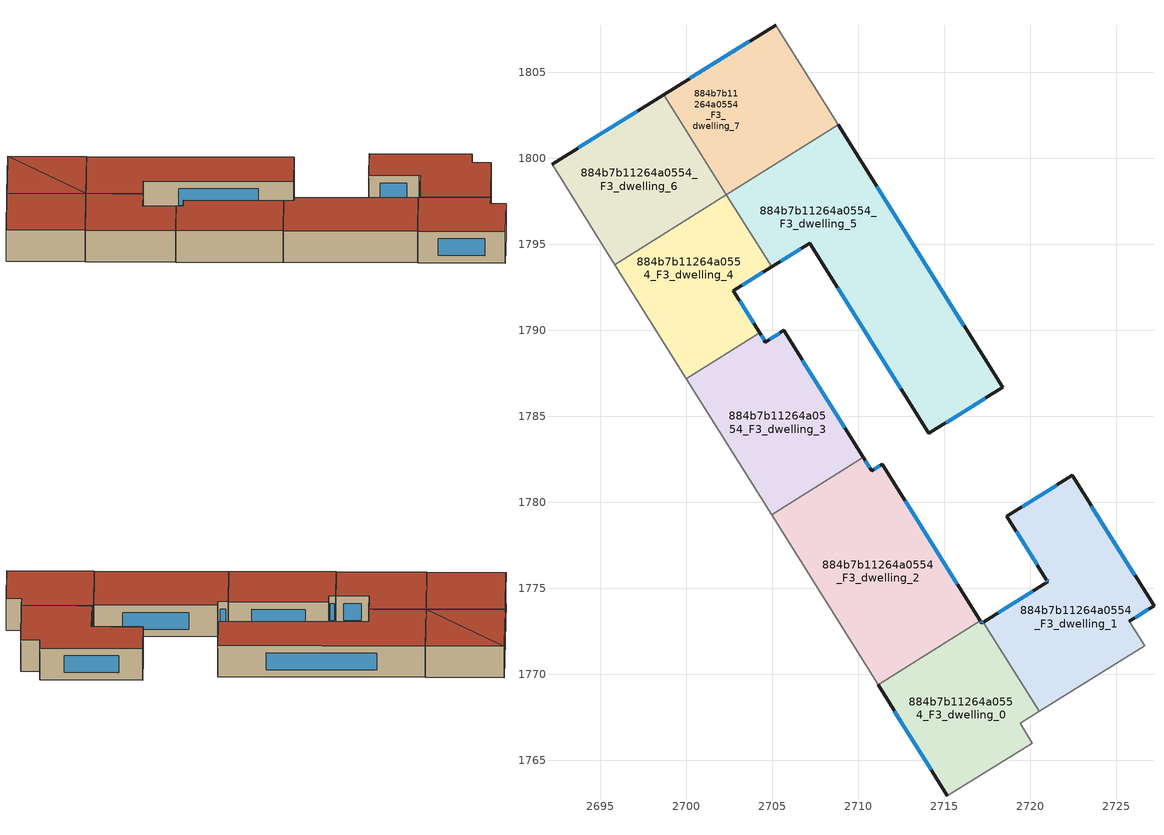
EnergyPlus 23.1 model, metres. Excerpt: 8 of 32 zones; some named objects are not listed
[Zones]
884b7b11264a0554_F3_dwelling_0
 floor to 884b7b11264a0554_F2_dwelling_0 (EU_floor_Construction): 2717.26,1773.03 2720.51,1767.84 2719.4,1767.14 2720.12,1766 2715.18,1762.93 2711.14,1769.38 2717.1,1773.11 2717.18,1772.98 z9
 wall outside (EU_wall_Construction): 2711.14,1769.38 2715.18,1762.93 / 2717.26,1773.03 2717.18,1772.98 2717.1,1773.11 z9:12
 wall adiabatic (EU_wall_Construction): 2715.18,1762.93 2720.12,1766 2719.4,1767.14 2720.52,1767.84 z9:12
 wall to 884b7b11264a0554_F3_dwelling_2 (EU_wall_Construction): 2717.1,1773.1 2711.14,1769.38 z9:12
 wall to 884b7b11264a0554_F3_dwelling_1 (EU_wall_Construction): 2720.51,1767.84 2717.26,1773.03 z9:12
 window (EU_Window_Construction): 2712.09,1767.86 2714.23,1764.44 / 2717.16,1773.01 2717.12,1773.08 / 2717.24,1773.02 2717.2,1772.99 z9.7:11.3
 roof outside (EU_roof_Construction): 2720.12,1766 2719.4,1767.14 2720.52,1767.84 2717.26,1773.03 2717.18,1772.98 2717.1,1773.11 2711.14,1769.38 2715.18,1762.93 z12
884b7b11264a0554_F3_dwelling_1
 floor to 884b7b11264a0554_F2_dwelling_1 (EU_floor_Construction): 2722.44,1781.55 2727.19,1773.98 2725.75,1773.08 2726.64,1771.66 2720.51,1767.84 2717.26,1773.03 2721.02,1775.36 2720.93,1775.5 2718.63,1779.18 z9
 wall outside (EU_wall_Construction): 2725.75,1773.08 2727.19,1773.98 2722.44,1781.55 2718.63,1779.18 2720.93,1775.5 2721.02,1775.36 2717.26,1773.03 z9:12
 wall adiabatic (EU_wall_Construction): 2720.52,1767.84 2726.64,1771.66 2725.75,1773.08 z9:12
 window (EU_Window_Construction): 2726.07,1775.76 2723.55,1779.78 / 2726.08,1773.29 2726.85,1773.77 / 2720.14,1774.82 2718.14,1773.58 / 2720.95,1775.47 2721,1775.4 / 2719.17,1778.32 2720.39,1776.37 / 2721.54,1781 2719.52,1779.74 z9.7:11.3
 roof outside (EU_roof_Construction): 2726.64,1771.66 2725.75,1773.08 2727.19,1773.98 2722.44,1781.55 2718.63,1779.18 2720.93,1775.5 2721.02,1775.36 2717.26,1773.03 2720.52,1767.84 z12
884b7b11264a0554_F3_dwelling_2
 floor to 884b7b11264a0554_F2_dwelling_2 (EU_floor_Construction): 2711.4,1782.22 2717.1,1773.11 2711.14,1769.38 2704.95,1779.26 2710.29,1782.6 2710.77,1781.83 z9
 wall outside (EU_wall_Construction): 2717.1,1773.11 2711.4,1782.22 2710.77,1781.83 2710.29,1782.6 z9:12
 wall adiabatic (EU_wall_Construction): 2704.96,1779.26 2711.14,1769.38 z9:12
 wall to 884b7b11264a0554_F3_dwelling_3 (EU_wall_Construction): 2710.29,1782.6 2704.95,1779.26 z9:12
 window (EU_Window_Construction): 2710.66,1782.01 2710.4,1782.42 / 2711.25,1782.13 2710.92,1781.92 / 2715.76,1775.24 2712.74,1780.08 z9.7:11.3
 roof outside (EU_roof_Construction): 2717.1,1773.11 2711.4,1782.22 2710.77,1781.83 2710.29,1782.6 2704.96,1779.26 2711.14,1769.38 z12
884b7b11264a0554_F3_dwelling_3
 floor to 884b7b11264a0554_F2_dwelling_3 (EU_floor_Construction): 2705.67,1789.99 2710.29,1782.6 2704.95,1779.26 2700,1787.17 2704.27,1789.84 2704.6,1789.31 z9
 wall outside (EU_wall_Construction): 2710.29,1782.6 2705.67,1789.99 2704.6,1789.31 2704.27,1789.84 z9:12
 wall adiabatic (EU_wall_Construction): 2700.01,1787.17 2704.96,1779.26 z9:12
 wall to 884b7b11264a0554_F3_dwelling_4 (EU_wall_Construction): 2704.27,1789.84 2700,1787.17 z9:12
 window (EU_Window_Construction): 2704.52,1789.44 2704.35,1789.71 / 2705.42,1789.83 2704.85,1789.47 / 2709.2,1784.34 2706.75,1788.25 z9.7:11.3
 roof outside (EU_roof_Construction): 2710.29,1782.6 2705.67,1789.99 2704.6,1789.31 2704.27,1789.84 2700.01,1787.17 2704.96,1779.26 z12
884b7b11264a0554_F3_dwelling_4
 floor to 884b7b11264a0554_F2_dwelling_4 (EU_floor_Construction): 2702.32,1797.87 2704.96,1793.68 2702.73,1792.29 2704.27,1789.84 2700,1787.17 2695.84,1793.82 z9; 2702.33,1797.88 2704.96,1793.68 2702.32,1797.88 z9
 wall outside (EU_wall_Construction): 2704.27,1789.84 2702.73,1792.29 2704.96,1793.68 z9:12
 wall adiabatic (EU_wall_Construction): 2695.84,1793.82 2700.01,1787.17 z9:12
 wall to 884b7b11264a0554_F3_dwelling_5 (EU_wall_Construction): 2704.96,1793.68 2702.33,1797.88 z9:12
 wall to 884b7b11264a0554_F3_dwelling_6 (EU_wall_Construction): 2702.32,1797.87 2695.84,1793.82 z9:12
 wall to 884b7b11264a0554_F3_dwelling_7 (EU_wall_Construction): 2702.33,1797.88 2702.32,1797.87 z9:12
 window (EU_Window_Construction): 2703.26,1792.62 2704.44,1793.36 / 2703.91,1790.41 2703.09,1791.72 z9.7:11.3
 roof outside (EU_roof_Construction): 2704.27,1789.84 2702.73,1792.29 2704.96,1793.68 2702.32,1797.87 2695.84,1793.82 2700,1787.17 z12; 2704.96,1793.68 2702.33,1797.88 2702.32,1797.88 z12
884b7b11264a0554_F3_dwelling_5
 floor to 884b7b11264a0554_F2_dwelling_5 (EU_floor_Construction): 2708.82,1801.94 2718.38,1786.67 2714.1,1784.01 2707.18,1795.06 2704.96,1793.68 2702.33,1797.88 z9
 wall outside (EU_wall_Construction): 2704.96,1793.68 2707.18,1795.06 2714.1,1784.01 2718.38,1786.67 2708.82,1801.94 z9:12
 wall to 884b7b11264a0554_F3_dwelling_7 (EU_wall_Construction): 2708.82,1801.94 2702.33,1797.88 z9:12
 window (EU_Window_Construction): 2705.48,1794.01 2706.66,1794.74 / 2716.14,1790.26 2711.06,1798.36 / 2715.1,1784.63 2717.37,1786.04 / 2708.8,1792.47 2712.47,1786.6 z9.7:11.3
 roof outside (EU_roof_Construction): 2718.38,1786.67 2708.82,1801.94 2702.33,1797.88 2704.96,1793.68 2707.18,1795.06 2714.1,1784.01 z12
884b7b11264a0554_F3_dwelling_6
 floor to 884b7b11264a0554_F2_dwelling_6 (EU_floor_Construction): 2698.68,1803.68 2702.32,1797.87 2695.84,1793.82 2692.19,1799.65 z9
 wall outside (EU_wall_Construction): 2698.68,1803.68 2692.19,1799.65 z9:12
 wall adiabatic (EU_wall_Construction): 2692.19,1799.65 2695.84,1793.82 z9:12
 wall to 884b7b11264a0554_F3_dwelling_7 (EU_wall_Construction): 2702.32,1797.87 2698.68,1803.68 z9:12
 window (EU_Window_Construction): 2697.16,1802.74 2693.72,1800.6 z9.7:11.3
 roof outside (EU_roof_Construction): 2702.32,1797.87 2698.68,1803.68 2692.19,1799.65 2695.84,1793.82 z12
884b7b11264a0554_F3_dwelling_7
 floor to 884b7b11264a0554_F2_dwelling_7 (EU_floor_Construction): 2705.19,1807.73 2702.33,1797.88 2702.32,1797.87 2698.68,1803.68 z9; 2705.19,1807.73 2708.82,1801.94 2702.33,1797.88 z9
 wall outside (EU_wall_Construction): 2705.19,1807.73 2698.68,1803.68 z9:12
 wall adiabatic (EU_wall_Construction): 2708.82,1801.94 2705.19,1807.73 z9:12
 window (EU_Window_Construction): 2703.66,1806.78 2700.21,1804.64 z9.7:11.3
 roof outside (EU_roof_Construction): 2702.33,1797.88 2705.19,1807.73 2698.68,1803.68 2702.32,1797.87 z12; 2708.82,1801.94 2705.19,1807.73 2702.33,1797.88 z12
[Building]
EU S2 Campaign: North Axis=0; Terrain=City; Solar Distribution=FullExterior
[Site:Location]
Budapest.Ferenc.Liszt.Intl.AP: Latitude=47.437; Longitude=19.256; Time Zone=1; Elevation=185
[SizingPeriod:WeatherFileDays]
AnnualSizingPeriod: Begin Month=1; Begin Day of Month=1; End Month=12; End Day of Month=31; Day of Week for Start Day=Monday; Use Weather File Daylight Saving Period=No; Use Weather File Rain and Snow Indicators=No
[MATERIAL]
EU_InternalMass_Material: Roughness=MediumRough; Thickness=0.1; Conductivity=1; Density=1800; Specific Heat=900; Thermal Absorptance=0.9; Solar Absorptance=0.7; Visible Absorptance=0.7
[MATERIAL:NOMASS] Roughness=MediumRough; Thermal Absorptance=0.9; Solar Absorptance=0.7; Visible Absorptance=0.7
Name | Thermal Resistance
EU_wall_NoMass | 0.832559
EU_roof_NoMass | 1.39638
EU_floor_NoMass | 0.872794
[WINDOWMATERIAL:SIMPLEGLAZINGSYSTEM]
EU_Window_SimpleGlazing: UFactor=2.79869; Solar Heat Gain Coefficient=0.75; Visible Transmittance=0.75
[CONSTRUCTION]
EU_wall_Construction: EU_wall_NoMass
EU_roof_Construction: EU_roof_NoMass
EU_floor_Construction: EU_floor_NoMass
EU_Window_Construction: EU_Window_SimpleGlazing
EU_InternalMass_Construction: EU_InternalMass_Material
[ZONE] Type=1; Multiplier=1; Ceiling Height=autocalculate; Floor Area=autocalculate; Part of Total Floor Area=Yes
Name | Volume
884b7b11264a0554_F3_dwelling_0 | 157.467
884b7b11264a0554_F3_dwelling_1 | 215.807
884b7b11264a0554_F3_dwelling_2 | 243.835
884b7b11264a0554_F3_dwelling_3 | 173.81
884b7b11264a0554_F3_dwelling_4 | 157.458
884b7b11264a0554_F3_dwelling_5 | 311.25
884b7b11264a0554_F3_dwelling_6 | 157.439
884b7b11264a0554_F3_dwelling_7 | 157.429
[INTERNALMASS] Construction=EU_InternalMass_Construction
Name | Zone or ZoneList | Surface Area
884b7b11264a0554_F3_dwelling_0_EU_InternalMass | 884b7b11264a0554_F3_dwelling_0 | 52.4889
884b7b11264a0554_F3_dwelling_1_EU_InternalMass | 884b7b11264a0554_F3_dwelling_1 | 71.9371
884b7b11264a0554_F3_dwelling_2_EU_InternalMass | 884b7b11264a0554_F3_dwelling_2 | 81.2787
884b7b11264a0554_F3_dwelling_3_EU_InternalMass | 884b7b11264a0554_F3_dwelling_3 | 57.9366
884b7b11264a0554_F3_dwelling_4_EU_InternalMass | 884b7b11264a0554_F3_dwelling_4 | 52.4868
884b7b11264a0554_F3_dwelling_5_EU_InternalMass | 884b7b11264a0554_F3_dwelling_5 | 103.749
884b7b11264a0554_F3_dwelling_6_EU_InternalMass | 884b7b11264a0554_F3_dwelling_6 | 52.4805
884b7b11264a0554_F3_dwelling_7_EU_InternalMass | 884b7b11264a0554_F3_dwelling_7 | 52.4772
[OTHEREQUIPMENT] Fuel Type=Electricity; Design Level Calculation Method=Watts/Area; Power per Zone Floor Area=1; Fraction Latent=0; Fraction Radiant=0; Fraction Lost=0; Carbon Dioxide Generation Rate=0; EndUse Subcategory=EU_Step8_InternalGains
Name | Zone or ZoneList or Space or SpaceList | Schedule
EU_Step8_InternalGain_884b7b11264a0554_F3_dwelling_0_f000 | 884b7b11264a0554_F3_dwelling_0 | EU_Step8_GainSchedule_884b7b11264a0554_F3_dwelling_0_f000
EU_Step8_InternalGain_884b7b11264a0554_F3_dwelling_1_f000 | 884b7b11264a0554_F3_dwelling_1 | EU_Step8_GainSchedule_884b7b11264a0554_F3_dwelling_1_f000
EU_Step8_InternalGain_884b7b11264a0554_F3_dwelling_2_f000 | 884b7b11264a0554_F3_dwelling_2 | EU_Step8_GainSchedule_884b7b11264a0554_F3_dwelling_2_f000
EU_Step8_InternalGain_884b7b11264a0554_F3_dwelling_3_f000 | 884b7b11264a0554_F3_dwelling_3 | EU_Step8_GainSchedule_884b7b11264a0554_F3_dwelling_3_f000
EU_Step8_InternalGain_884b7b11264a0554_F3_dwelling_4_f000 | 884b7b11264a0554_F3_dwelling_4 | EU_Step8_GainSchedule_884b7b11264a0554_F3_dwelling_4_f000
EU_Step8_InternalGain_884b7b11264a0554_F3_dwelling_5_f000 | 884b7b11264a0554_F3_dwelling_5 | EU_Step8_GainSchedule_884b7b11264a0554_F3_dwelling_5_f000
EU_Step8_InternalGain_884b7b11264a0554_F3_dwelling_6_f000 | 884b7b11264a0554_F3_dwelling_6 | EU_Step8_GainSchedule_884b7b11264a0554_F3_dwelling_6_f000
EU_Step8_InternalGain_884b7b11264a0554_F3_dwelling_7_f000 | 884b7b11264a0554_F3_dwelling_7 | EU_Step8_GainSchedule_884b7b11264a0554_F3_dwelling_7_f000
[ZONEVENTILATION:DESIGNFLOWRATE] Schedule=EU_AlwaysOn; Design Flow Rate Calculation Method=AirChanges/Hour; Air Changes per Hour=0.475469; Ventilation Type=Natural; Fan Pressure Rise=0; Fan Total Efficiency=1; Constant Term Coefficient=1; Temperature Term Coefficient=0; Velocity Term Coefficient=0; Velocity Squared Term Coefficient=0; Minimum Indoor Temperature=-100; Maximum Indoor Temperature=100; Delta Temperature=-100; Minimum Outdoor Temperature=-100; Maximum Outdoor Temperature=100; Maximum Wind Speed=40
Name | Zone or ZoneList or Space or SpaceList
EU_ConstantAir_884b7b11264a0554_F3_dwelling_0 | 884b7b11264a0554_F3_dwelling_0
EU_ConstantAir_884b7b11264a0554_F3_dwelling_1 | 884b7b11264a0554_F3_dwelling_1
EU_ConstantAir_884b7b11264a0554_F3_dwelling_2 | 884b7b11264a0554_F3_dwelling_2
EU_ConstantAir_884b7b11264a0554_F3_dwelling_3 | 884b7b11264a0554_F3_dwelling_3
EU_ConstantAir_884b7b11264a0554_F3_dwelling_4 | 884b7b11264a0554_F3_dwelling_4
EU_ConstantAir_884b7b11264a0554_F3_dwelling_5 | 884b7b11264a0554_F3_dwelling_5
EU_ConstantAir_884b7b11264a0554_F3_dwelling_6 | 884b7b11264a0554_F3_dwelling_6
EU_ConstantAir_884b7b11264a0554_F3_dwelling_7 | 884b7b11264a0554_F3_dwelling_7
[HVACTEMPLATE:ZONE:IDEALLOADSAIRSYSTEM] System Availability Schedule=EU_AlwaysOn; Maximum Heating Supply Air Temperature=50; Minimum Cooling Supply Air Temperature=13; Maximum Heating Supply Air Humidity Ratio=0.0156; Minimum Cooling Supply Air Humidity Ratio=0.0077; Heating Limit=NoLimit; Cooling Limit=NoLimit; Heating Availability Schedule=EU_AlwaysOn; Cooling Availability Schedule=EU_CoolingOff; Dehumidification Control Type=ConstantSensibleHeatRatio; Cooling Sensible Heat Ratio=0.7; Dehumidification Setpoint=60; Humidification Control Type=None; Humidification Setpoint=30; Outdoor Air Method=None; Outdoor Air Flow Rate per Person=0.00944; Outdoor Air Flow Rate per Zone Floor Area=0; Outdoor Air Flow Rate per Zone=0; Demand Controlled Ventilation Type=None; Outdoor Air Economizer Type=NoEconomizer; Heat Recovery Type=None; Sensible Heat Recovery Effectiveness=0.7; Latent Heat Recovery Effectiveness=0.65
Name | Template Thermostat
884b7b11264a0554_F3_dwelling_0 | EU_HeatOnly_884b7b11264a0554_F3_dwelling_0
884b7b11264a0554_F3_dwelling_1 | EU_HeatOnly_884b7b11264a0554_F3_dwelling_1
884b7b11264a0554_F3_dwelling_2 | EU_HeatOnly_884b7b11264a0554_F3_dwelling_2
884b7b11264a0554_F3_dwelling_3 | EU_HeatOnly_884b7b11264a0554_F3_dwelling_3
884b7b11264a0554_F3_dwelling_4 | EU_HeatOnly_884b7b11264a0554_F3_dwelling_4
884b7b11264a0554_F3_dwelling_5 | EU_HeatOnly_884b7b11264a0554_F3_dwelling_5
884b7b11264a0554_F3_dwelling_6 | EU_HeatOnly_884b7b11264a0554_F3_dwelling_6
884b7b11264a0554_F3_dwelling_7 | EU_HeatOnly_884b7b11264a0554_F3_dwelling_7
[SIZING:ZONE] Zone Cooling Design Supply Air Temperature Input Method=SupplyAirTemperature; Zone Cooling Design Supply Air Temperature=13; Zone Heating Design Supply Air Temperature Input Method=SupplyAirTemperature; Zone Heating Design Supply Air Temperature=50; Zone Cooling Design Supply Air Humidity Ratio=0.008; Zone Heating Design Supply Air Humidity Ratio=0.008; Cooling Design Air Flow Method=DesignDay; Cooling Design Air Flow Rate=0; Cooling Minimum Air Flow per Zone Floor Area=0.000762; Cooling Minimum Air Flow=0; Cooling Minimum Air Flow Fraction=0.2; Heating Design Air Flow Method=DesignDay; Heating Design Air Flow Rate=0; Heating Maximum Air Flow per Zone Floor Area=0.002032; Heating Maximum Air Flow=0.141576; Heating Maximum Air Flow Fraction=0.3; Account for Dedicated Outdoor Air System=No; Dedicated Outdoor Air System Control Strategy=NeutralSupplyAir; Dedicated Outdoor Air Low Setpoint Temperature for Design=autosize; Dedicated Outdoor Air High Setpoint Temperature for Design=autosize; Zone Load Sizing Method=Sensible Load Only No Latent Load; Zone Latent Cooling Design Supply Air Humidity Ratio Input Method=HumidityRatioDifference; Zone Cooling Design Supply Air Humidity Ratio Difference=0.005; Zone Latent Heating Design Supply Air Humidity Ratio Input Method=HumidityRatioDifference; Zone Humidification Design Supply Air Humidity Ratio Difference=0.005
884b7b11264a0554_F3_dwelling_0; 884b7b11264a0554_F3_dwelling_1; 884b7b11264a0554_F3_dwelling_2; 884b7b11264a0554_F3_dwelling_3; 884b7b11264a0554_F3_dwelling_4; 884b7b11264a0554_F3_dwelling_5; 884b7b11264a0554_F3_dwelling_6; 884b7b11264a0554_F3_dwelling_7
[SCHEDULE:CONSTANT]
Name | Hourly Value
EU_AlwaysOn | 1
EU_CoolingOff | 0
[SCHEDULE:FILE] Column Number=1; Rows to Skip at Top=0; Number of Hours of Data=8760; Column Separator=Comma; Interpolate to Timestep=No; Minutes per Item=60; Adjust Schedule for Daylight Savings=Yes
Name | File
EU_Step8_GainSchedule_884b7b11264a0554_F3_dwelling_0_f000 | ../../schedules/884b7b11264a0554/884b7b11264a0554_F3_dwelling_0_f000_gain.csv
EU_Step8_GainSchedule_884b7b11264a0554_F3_dwelling_1_f000 | ../../schedules/884b7b11264a0554/884b7b11264a0554_F3_dwelling_1_f000_gain.csv
EU_Step8_GainSchedule_884b7b11264a0554_F3_dwelling_2_f000 | ../../schedules/884b7b11264a0554/884b7b11264a0554_F3_dwelling_2_f000_gain.csv
EU_Step8_GainSchedule_884b7b11264a0554_F3_dwelling_3_f000 | ../../schedules/884b7b11264a0554/884b7b11264a0554_F3_dwelling_3_f000_gain.csv
EU_Step8_GainSchedule_884b7b11264a0554_F3_dwelling_4_f000 | ../../schedules/884b7b11264a0554/884b7b11264a0554_F3_dwelling_4_f000_gain.csv
EU_Step8_GainSchedule_884b7b11264a0554_F3_dwelling_5_f000 | ../../schedules/884b7b11264a0554/884b7b11264a0554_F3_dwelling_5_f000_gain.csv
EU_Step8_GainSchedule_884b7b11264a0554_F3_dwelling_6_f000 | ../../schedules/884b7b11264a0554/884b7b11264a0554_F3_dwelling_6_f000_gain.csv
EU_Step8_GainSchedule_884b7b11264a0554_F3_dwelling_7_f000 | ../../schedules/884b7b11264a0554/884b7b11264a0554_F3_dwelling_7_f000_gain.csv
